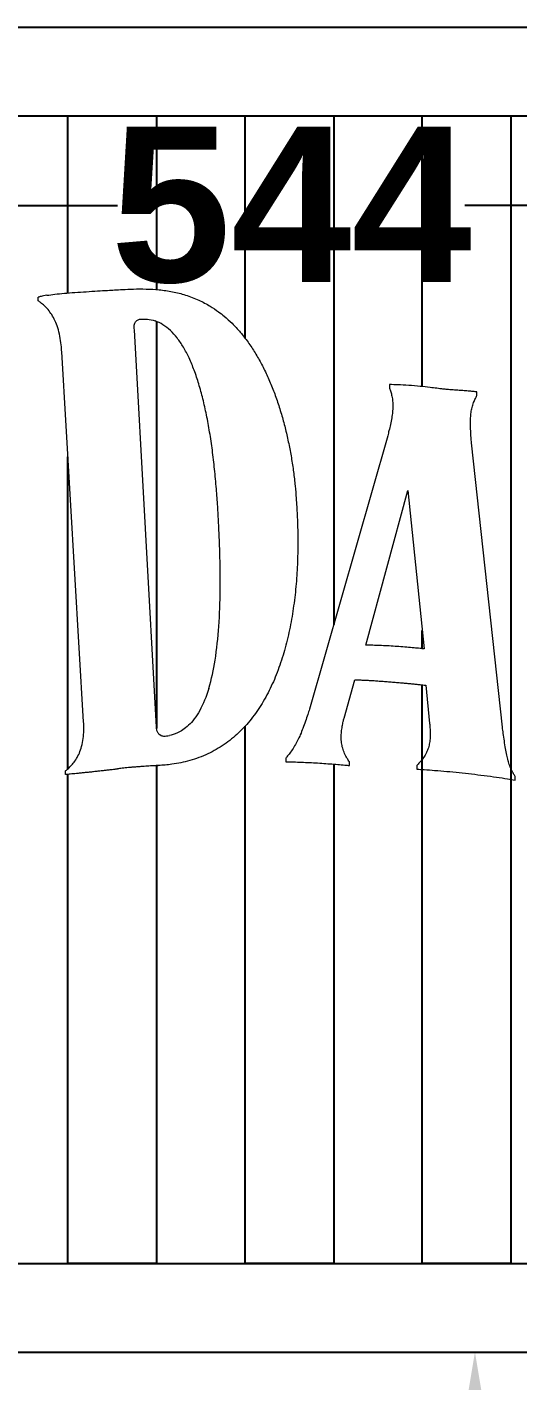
# Model space of a CAD drawing. Header units: centimetres. Extents: x 2 to 137806, y -77553 to 10.
# Drawn here: x 135414.8 to 135525.7, y -75675.3 to -75369.8 of the extents above; entities that cross this region are included whole.
import ezdxf

# ---------------------------------------------------------------- set-up
doc = ezdxf.new("R2010")
doc.units = ezdxf.units.CM
doc.header["$LTSCALE"] = 40
doc.header["$MEASUREMENT"] = 0
doc.layers.add('PDF5_Geometry', color=7, linetype='Continuous')
doc.layers.add('WALL', color=7, linetype='Continuous')
doc.layers.add('PDF5_Solid Fills', color=250, linetype='Continuous', true_color=0x282828)
doc.styles.get("Standard").update_dxf_attribs({"font": 'arialbd.ttf'})
doc.dimstyles.get("Standard").update_dxf_attribs({"dimtxt": 35, "dimasz": 10, "dimexe": 0.18, "dimexo": 0.0625, "dimgap": 0.09, "dimtad": 0, "dimtih": 1, "dimtoh": 1, "dimdec": 0, "dimzin": 0, "dimdsep": 46, "dimtxsty": 'Standard', "dimcen": 0.09, "dimadec": 0, "dimazin": 0, "dimtfac": 1, "dimtdec": 0, "dimtofl": 0, "dimtmove": 0, "dimatfit": 3, "dimfxl": 1, "dimtolj": 1, "dimtzin": 0, "dimarcsym": 0})

# ---------------------------------------------------------------- blocks, each defined once
blk = doc.blocks.new('logo')
at = {"layer": 'PDF5_Solid Fills', "true_color": 0xffffff}
h = blk.add_hatch(color=7, dxfattribs=at)
h.paths.add_polyline_path([(138723.57, -74686.97, 0.000395), (138724.92, -74686.89)], flags=0)
h.paths.add_polyline_path([(138723.57, -74686.97, 0.000054), (138721.62, -74687.09)], flags=0)
h.paths.add_polyline_path([(138721.62, -74687.09, 0.001044), (138719.38, -74687.23)], flags=0)
h.paths.add_polyline_path([(138719.38, -74687.23, 0.002134), (138717.19, -74687.38)], flags=0)
h.paths.add_polyline_path([(138717.19, -74687.38, 0.003625), (138715.13, -74687.55)], flags=0)
h.paths.add_polyline_path([(138715.13, -74687.55, 0.005996), (138713.28, -74687.73)], flags=0)
h.paths.add_polyline_path([(138713.28, -74687.73, 0.010396), (138711.7, -74687.94)], flags=0)
h.paths.add_polyline_path([(138710.02, -74688.31), (138710.02, -74689.02)], flags=0)
h.paths.add_polyline_path([(138710.52, -74689.37, 0.010631), (138710.02, -74689.02)], flags=0)
h.paths.add_polyline_path([(138711.21, -74689.94, 0.026785), (138710.52, -74689.37)], flags=0)
h.paths.add_polyline_path([(138711.96, -74690.73, 0.031703), (138711.21, -74689.94)], flags=0)
h.paths.add_polyline_path([(138712.67, -74691.7, 0.03357), (138711.96, -74690.73)], flags=0)
h.paths.add_polyline_path([(138713.3, -74692.86, 0.033156), (138712.67, -74691.7)], flags=0)
h.paths.add_polyline_path([(138713.84, -74694.26, 0.030892), (138713.3, -74692.86)], flags=0)
h.paths.add_polyline_path([(138714.26, -74695.91, 0.027576), (138713.84, -74694.26)], flags=0)
h.paths.add_polyline_path([(138714.52, -74697.6, 0.024117), (138714.26, -74695.91)], flags=0)
h.paths.add_polyline_path([(138714.63, -74698.95, 0.010575), (138714.52, -74697.6)], flags=0)
h.paths.add_polyline_path([(138714.63, -74698.95), (138718.89, -74770.97)], flags=0)
h.paths.add_polyline_path([(138718.93, -74772.24, 0.013054), (138718.89, -74770.97)], flags=0)
h.paths.add_polyline_path([(138718.85, -74773.84, 0.028695), (138718.93, -74772.24)], flags=0)
h.paths.add_polyline_path([(138718.58, -74775.42, 0.031988), (138718.85, -74773.84)], flags=0)
h.paths.add_polyline_path([(138718.17, -74776.77, 0.03443), (138718.58, -74775.42)], flags=0)
h.paths.add_polyline_path([(138717.64, -74777.9, 0.034893), (138718.17, -74776.77)], flags=0)
h.paths.add_polyline_path([(138717.02, -74778.84, 0.033321), (138717.64, -74777.9)], flags=0)
h.paths.add_polyline_path([(138716.36, -74779.62, 0.029834), (138717.02, -74778.84)], flags=0)
h.paths.add_polyline_path([(138715.76, -74780.2, 0.023352), (138716.36, -74779.62)], flags=0)
h.paths.add_polyline_path([(138715.34, -74780.55, 0.008146), (138715.76, -74780.2)], flags=0)
h.paths.add_polyline_path([(138715.34, -74780.55), (138715.34, -74781.26)], flags=0)
h.paths.add_polyline_path([(138715.34, -74781.26, 0.000078), (138715.53, -74781.24)], flags=0)
h.paths.add_polyline_path([(138715.53, -74781.24, 0.000247), (138715.84, -74781.21)], flags=0)
h.paths.add_polyline_path([(138715.84, -74781.21, 0.000203), (138716.28, -74781.17)], flags=0)
h.paths.add_polyline_path([(138716.28, -74781.17, 0.000153), (138716.84, -74781.11)], flags=0)
h.paths.add_polyline_path([(138716.84, -74781.11, 0.000225), (138717.48, -74781.05)], flags=0)
h.paths.add_polyline_path([(138717.48, -74781.05, 0.000251), (138718.2, -74780.98)], flags=0)
h.paths.add_polyline_path([(138718.2, -74780.98, 0.000394), (138718.98, -74780.9)], flags=0)
h.paths.add_polyline_path([(138718.98, -74780.9, 0.000346), (138719.79, -74780.82)], flags=0)
h.paths.add_polyline_path([(138719.79, -74780.82, 0.000429), (138720.62, -74780.73)], flags=0)
h.paths.add_polyline_path([(138720.62, -74780.73, 0.000561), (138721.46, -74780.64)], flags=0)
h.paths.add_polyline_path([(138721.46, -74780.64, 0.000657), (138722.28, -74780.55)], flags=0)
h.paths.add_polyline_path([(138722.28, -74780.55, 0.000867), (138723.06, -74780.47)], flags=0)
h.paths.add_polyline_path([(138723.06, -74780.47, 0.001181), (138723.8, -74780.38)], flags=0)
h.paths.add_polyline_path([(138723.8, -74780.38, 0.001575), (138724.46, -74780.3)], flags=0)
h.paths.add_polyline_path([(138724.46, -74780.3, 0.002417), (138724.96, -74780.24)], flags=0)
h.paths.add_polyline_path([(138724.96, -74780.24, 0.001787), (138725.28, -74780.19)], flags=0)
h.paths.add_polyline_path([(138725.51, -74780.15, 0.006473), (138725.28, -74780.19)], flags=0)
h.paths.add_polyline_path([(138725.89, -74780.09, 0.008119), (138725.51, -74780.15)], flags=0)
h.paths.add_polyline_path([(138726.4, -74780.03, 0.005083), (138725.89, -74780.09)], flags=0)
h.paths.add_polyline_path([(138726.99, -74779.97, 0.003434), (138726.4, -74780.03)], flags=0)
h.paths.add_polyline_path([(138727.62, -74779.9, 0.002476), (138726.99, -74779.97)], flags=0)
h.paths.add_polyline_path([(138728.29, -74779.84, 0.001874), (138727.62, -74779.9)], flags=0)
h.paths.add_polyline_path([(138728.99, -74779.79, 0.00149), (138728.29, -74779.84)], flags=0)
h.paths.add_polyline_path([(138729.68, -74779.73, 0.00112), (138728.99, -74779.79)], flags=0)
h.paths.add_polyline_path([(138730.36, -74779.68, 0.000936), (138729.68, -74779.73)], flags=0)
h.paths.add_polyline_path([(138731.01, -74779.64, 0.000785), (138730.36, -74779.68)], flags=0)
h.paths.add_polyline_path([(138731.62, -74779.6, 0.000688), (138731.01, -74779.64)], flags=0)
h.paths.add_polyline_path([(138732.17, -74779.56, 0.000501), (138731.62, -74779.6)], flags=0)
h.paths.add_polyline_path([(138732.64, -74779.53, 0.000444), (138732.17, -74779.56)], flags=0)
h.paths.add_polyline_path([(138733.01, -74779.51, 0.000535), (138732.64, -74779.53)], flags=0)
h.paths.add_polyline_path([(138733.28, -74779.49, 0.00037), (138733.01, -74779.51)], flags=0)
h.paths.add_polyline_path([(138733.44, -74779.48, 0.018028), (138736.1, -74779.25)], flags=0)
h.paths.add_polyline_path([(138736.1, -74779.25, 0.038824), (138739.55, -74778.53)], flags=0)
h.paths.add_polyline_path([(138739.55, -74778.53, 0.041005), (138743.11, -74777.21)], flags=0)
h.paths.add_polyline_path([(138743.11, -74777.21, 0.040933), (138746.28, -74775.39)], flags=0)
h.paths.add_polyline_path([(138746.28, -74775.39, 0.038865), (138749.08, -74773.12)], flags=0)
h.paths.add_polyline_path([(138749.08, -74773.12, 0.035376), (138751.53, -74770.45)], flags=0)
h.paths.add_polyline_path([(138751.53, -74770.45, 0.031202), (138753.65, -74767.41)], flags=0)
h.paths.add_polyline_path([(138753.65, -74767.41, 0.02699), (138755.45, -74764.06)], flags=0)
h.paths.add_polyline_path([(138755.45, -74764.06, 0.023183), (138756.94, -74760.43)], flags=0)
h.paths.add_polyline_path([(138756.94, -74760.43, 0.019946), (138758.16, -74756.58)], flags=0)
h.paths.add_polyline_path([(138758.16, -74756.58, 0.017248), (138759.11, -74752.55)], flags=0)
h.paths.add_polyline_path([(138759.11, -74752.55, 0.015013), (138759.81, -74748.38)], flags=0)
h.paths.add_polyline_path([(138759.81, -74748.38, 0.013213), (138760.29, -74744.12)], flags=0)
h.paths.add_polyline_path([(138760.29, -74744.12, 0.011739), (138760.55, -74739.8)], flags=0)
h.paths.add_polyline_path([(138760.55, -74739.8, 0.01067), (138760.62, -74735.49)], flags=0)
h.paths.add_polyline_path([(138760.62, -74735.49, 0.009662), (138760.54, -74731.74)], flags=0)
h.paths.add_polyline_path([(138760.54, -74731.74, 0.004497), (138760.4, -74729.11)], flags=0)
h.paths.add_polyline_path([(138760.4, -74729.11, 0.004101), (138760.3, -74727.43)], flags=0)
h.paths.add_polyline_path([(138760.3, -74727.43, 0.008138), (138760.1, -74725.06)], flags=0)
h.paths.add_polyline_path([(138760.1, -74725.06, 0.008398), (138759.78, -74722.32)], flags=0)
h.paths.add_polyline_path([(138759.78, -74722.32, 0.008577), (138759.36, -74719.56)], flags=0)
h.paths.add_polyline_path([(138759.36, -74719.56, 0.008954), (138758.84, -74716.81)], flags=0)
h.paths.add_polyline_path([(138758.84, -74716.81, 0.00954), (138758.23, -74714.08)], flags=0)
h.paths.add_polyline_path([(138758.23, -74714.08, 0.01014), (138757.51, -74711.39)], flags=0)
h.paths.add_polyline_path([(138757.51, -74711.39, 0.010965), (138756.68, -74708.75)], flags=0)
h.paths.add_polyline_path([(138756.68, -74708.75, 0.01191), (138755.75, -74706.19)], flags=0)
h.paths.add_polyline_path([(138755.75, -74706.19, 0.013124), (138754.71, -74703.73)], flags=0)
h.paths.add_polyline_path([(138754.71, -74703.73, 0.014566), (138753.56, -74701.37)], flags=0)
h.paths.add_polyline_path([(138753.56, -74701.37, 0.016268), (138752.3, -74699.14)], flags=0)
h.paths.add_polyline_path([(138752.3, -74699.14, 0.018154), (138750.92, -74697.05)], flags=0)
h.paths.add_polyline_path([(138750.92, -74697.05, 0.020378), (138749.42, -74695.13)], flags=0)
h.paths.add_polyline_path([(138749.42, -74695.13, 0.022806), (138747.8, -74693.38)], flags=0)
h.paths.add_polyline_path([(138747.8, -74693.38, 0.024956), (138746.29, -74692.02)], flags=0)
h.paths.add_polyline_path([(138746.29, -74692.02, 0.013225), (138745.15, -74691.14)], flags=0)
h.paths.add_polyline_path([(138745.15, -74691.14, 0.016765), (138743.56, -74690.07)], flags=0)
h.paths.add_polyline_path([(138743.56, -74690.07, 0.033571), (138741.32, -74688.88)], flags=0)
h.paths.add_polyline_path([(138741.32, -74688.88, 0.031946), (138738.75, -74687.88)], flags=0)
h.paths.add_polyline_path([(138738.75, -74687.88, 0.028451), (138736.18, -74687.23)], flags=0)
h.paths.add_polyline_path([(138736.18, -74687.23, 0.023638), (138733.62, -74686.87)], flags=0)
h.paths.add_polyline_path([(138733.62, -74686.87, 0.018196), (138731.08, -74686.72)], flags=0)
h.paths.add_polyline_path([(138731.08, -74686.72, 0.012499), (138728.58, -74686.72)], flags=0)
h.paths.add_polyline_path([(138728.58, -74686.72, 0.00632), (138726.43, -74686.8)], flags=0)
h.paths.add_polyline_path([(138726.43, -74686.8, 0.000534), (138724.92, -74686.89)], flags=0)
h.paths.add_polyline_path([(138745.29, -74734.5, 0.00211), (138745.15, -74731.59)], flags=0)
h.paths.add_polyline_path([(138745.45, -74738.98, 0.004691), (138745.29, -74734.5)], flags=0)
h.paths.add_polyline_path([(138745.51, -74745.29, 0.008688), (138745.45, -74738.98)], flags=0)
h.paths.add_polyline_path([(138745.23, -74752.4, 0.015658), (138745.51, -74745.29)], flags=0)
h.paths.add_polyline_path([(138744.5, -74758.99, 0.02239), (138745.23, -74752.4)], flags=0)
h.paths.add_polyline_path([(138743.27, -74764.48, 0.033596), (138744.5, -74758.99)], flags=0)
h.paths.add_polyline_path([(138734.5, -74773.81, 0.026325), (138735.59, -74773.66)], flags=0)
h.paths.add_polyline_path([(138733.08, -74772.03), (138728.83, -74694.69)], flags=0)
h.paths.add_polyline_path([(138728.73, -74694.08, 0.042067), (138728.83, -74694.69)], flags=0)
h.paths.add_polyline_path([(138728.84, -74693.39, 0.115092), (138728.73, -74694.08)], flags=0)
h.paths.add_polyline_path([(138734.35, -74693.67, 0.057547), (138732.8, -74692.93)], flags=0)
h.paths.add_polyline_path([(138735.79, -74694.78, 0.049124), (138734.35, -74693.67)], flags=0)
h.paths.add_polyline_path([(138737.11, -74696.24, 0.039514), (138735.79, -74694.78)], flags=0)
h.paths.add_polyline_path([(138738.32, -74698.03, 0.031124), (138737.11, -74696.24)], flags=0)
h.paths.add_polyline_path([(138739.43, -74700.14, 0.024577), (138738.32, -74698.03)], flags=0)
h.paths.add_polyline_path([(138740.43, -74702.53, 0.019502), (138739.43, -74700.14)], flags=0)
h.paths.add_polyline_path([(138741.32, -74705.19, 0.015888), (138740.43, -74702.53)], flags=0)
h.paths.add_polyline_path([(138742.12, -74708.1, 0.012893), (138741.32, -74705.19)], flags=0)
h.paths.add_polyline_path([(138742.83, -74711.23, 0.010816), (138742.12, -74708.1)], flags=0)
h.paths.add_polyline_path([(138743.44, -74714.57, 0.00912), (138742.83, -74711.23)], flags=0)
h.paths.add_polyline_path([(138743.97, -74718.1, 0.007898), (138743.44, -74714.57)], flags=0)
h.paths.add_polyline_path([(138744.4, -74721.78, 0.006891), (138743.97, -74718.1)], flags=0)
h.paths.add_polyline_path([(138744.76, -74725.62, 0.005998), (138744.4, -74721.78)], flags=0)
h.paths.add_polyline_path([(138745.01, -74729.07, 0.005307), (138744.76, -74725.62)], flags=0)
h.paths.add_polyline_path([(138745.15, -74731.59, 0.002409), (138745.01, -74729.07)], flags=0)
at = {"layer": 'PDF5_Geometry', "lineweight": 5}
for points in [[(138711.7, -74687.94, -0.010396), (138713.28, -74687.73, -0.005996), (138715.13, -74687.55, -0.003625), (138717.19, -74687.38, -0.002134), (138719.38, -74687.23, -0.001044), (138721.62, -74687.09, -0.000054), (138723.57, -74686.97, 0.000395), (138724.92, -74686.89, -0.000534), (138726.43, -74686.8, -0.00632), (138728.58, -74686.72, -0.012499), (138731.08, -74686.72, -0.018196), (138733.62, -74686.87, -0.023638), (138736.18, -74687.23, -0.028451), (138738.75, -74687.88, -0.031946), (138741.32, -74688.88, -0.033571), (138743.56, -74690.07, -0.016765), (138745.15, -74691.14, -0.013225), (138746.29, -74692.02, -0.024956), (138747.8, -74693.38, -0.022806), (138749.42, -74695.13, -0.020378), (138750.92, -74697.05, -0.018154), (138752.3, -74699.14, -0.016268), (138753.56, -74701.37, -0.014566), (138754.71, -74703.73, -0.013124), (138755.75, -74706.19, -0.01191), (138756.68, -74708.75, -0.010965), (138757.51, -74711.39, -0.01014), (138758.23, -74714.08, -0.00954), (138758.84, -74716.81, -0.008954), (138759.36, -74719.56, -0.008577), (138759.78, -74722.32, -0.008398), (138760.1, -74725.06, -0.008138), (138760.3, -74727.43, -0.004101), (138760.4, -74729.11, -0.004497), (138760.54, -74731.74, -0.009662), (138760.62, -74735.49, -0.01067), (138760.55, -74739.8, -0.011739), (138760.29, -74744.12, -0.013213), (138759.81, -74748.38, -0.015013), (138759.11, -74752.55, -0.017248), (138758.16, -74756.58, -0.019946), (138756.94, -74760.43, -0.023183), (138755.45, -74764.06, -0.02699), (138753.65, -74767.41, -0.031202), (138751.53, -74770.45, -0.035376), (138749.08, -74773.12, -0.038865), (138746.28, -74775.39, -0.040933), (138743.11, -74777.21, -0.041005), (138739.55, -74778.53, -0.038824), (138736.1, -74779.25, -0.018028), (138733.44, -74779.48, 0.00037), (138733.01, -74779.51, 0.000535), (138732.64, -74779.53, 0.000444), (138732.17, -74779.56, 0.000501), (138731.62, -74779.6, 0.000688), (138731.01, -74779.64, 0.000785), (138730.36, -74779.68, 0.000936), (138729.68, -74779.73, 0.00112), (138728.99, -74779.79, 0.00149), (138728.29, -74779.84, 0.001874), (138727.62, -74779.9, 0.002476), (138726.99, -74779.97, 0.003434), (138726.4, -74780.03, 0.005083), (138725.89, -74780.09, 0.008119), (138725.51, -74780.15, 0.006473), (138725.28, -74780.19, -0.001787), (138724.96, -74780.24, -0.002417), (138724.46, -74780.3, -0.001575), (138723.8, -74780.38, -0.001181), (138723.06, -74780.47, -0.000867), (138722.28, -74780.55, -0.000657), (138721.46, -74780.64, -0.000561), (138720.62, -74780.73, -0.000429), (138719.79, -74780.82, -0.000346), (138718.98, -74780.9, -0.000394), (138718.2, -74780.98, -0.000251), (138717.48, -74781.05, -0.000225), (138716.84, -74781.11, -0.000153), (138716.28, -74781.17, -0.000203), (138715.84, -74781.21, -0.000247), (138715.53, -74781.24, -0.000078), (138715.34, -74781.26), (138715.34, -74780.55, 0.008146), (138715.76, -74780.2, 0.023352), (138716.36, -74779.62, 0.029834), (138717.02, -74778.84, 0.033321), (138717.64, -74777.9, 0.034893), (138718.17, -74776.77, 0.03443), (138718.58, -74775.42, 0.031988), (138718.85, -74773.84, 0.028695), (138718.93, -74772.24, 0.013054), (138718.89, -74770.97), (138714.63, -74698.95, 0.010575), (138714.52, -74697.6, 0.024117), (138714.26, -74695.91, 0.027576), (138713.84, -74694.26, 0.030892), (138713.3, -74692.86, 0.033156), (138712.67, -74691.7, 0.03357), (138711.96, -74690.73, 0.031703), (138711.21, -74689.94, 0.026785), (138710.52, -74689.37, 0.010631), (138710.02, -74689.02), (138710.02, -74688.31)], [(138733.08, -74772.03), (138728.83, -74694.69, -0.042067), (138728.73, -74694.08, -0.115092), (138728.84, -74693.39)], [(138743.27, -74764.48, 0.033596), (138744.5, -74758.99, 0.02239), (138745.23, -74752.4, 0.015658), (138745.51, -74745.29, 0.008688), (138745.45, -74738.98, 0.004691), (138745.29, -74734.5, 0.00211), (138745.15, -74731.59, 0.002409), (138745.01, -74729.07, 0.005307), (138744.76, -74725.62, 0.005998), (138744.4, -74721.78, 0.006891), (138743.97, -74718.1, 0.007898), (138743.44, -74714.57, 0.00912), (138742.83, -74711.23, 0.010816), (138742.12, -74708.1, 0.012893), (138741.32, -74705.19, 0.015888), (138740.43, -74702.53, 0.019502), (138739.43, -74700.14, 0.024577), (138738.32, -74698.03, 0.031124), (138737.11, -74696.24, 0.039514), (138735.79, -74694.78, 0.049124), (138734.35, -74693.67, 0.057547), (138732.8, -74692.93)]]:
    blk.add_lwpolyline(points, format="xyb", dxfattribs=at)
for points in [[(138778.95, -74707.58, -0.028411), (138779.1, -74708.58, -0.026824), (138779.14, -74709.6, -0.022343), (138779.07, -74710.67, -0.016545), (138778.91, -74711.81, -0.011031), (138778.66, -74713.08, -0.006083), (138778.38, -74714.31, -0.001451), (138778.14, -74715.27), (138762.88, -74768.49, -0.002157), (138762.56, -74769.53, -0.005838), (138762.11, -74770.87, -0.008652), (138761.61, -74772.25, -0.011705), (138761.11, -74773.5, -0.014679), (138760.57, -74774.63, -0.016857), (138760, -74775.67, -0.017848), (138759.37, -74776.65, -0.017001), (138758.75, -74777.48, -0.007948), (138758.27, -74778.07), (138758.27, -74778.78, -0.002644), (138759.2, -74778.78, -0.004546), (138760.53, -74778.81, -0.003758), (138762.1, -74778.87, -0.003135), (138763.68, -74778.95, -0.002613), (138765.28, -74779.05, -0.002137), (138766.87, -74779.16, -0.001726), (138768.43, -74779.29, -0.001379), (138769.76, -74779.4, -0.000491), (138770.69, -74779.48), (138770.69, -74778.78, -0.017831), (138770.23, -74778.11, -0.037602), (138769.74, -74777.18, -0.03822), (138769.36, -74776.11, -0.035787), (138769.14, -74775.05, -0.031161), (138769.08, -74773.99, -0.025281), (138769.13, -74772.92, -0.019203), (138769.28, -74771.86, -0.012798), (138769.47, -74770.93, -0.003928), (138769.63, -74770.26), (138771.75, -74762.81, -0.003237), (138772.11, -74762.81, -0.004518), (138772.69, -74762.83, -0.003177), (138773.46, -74762.86, -0.002279), (138774.31, -74762.9, -0.00175), (138775.24, -74762.95, -0.001435), (138776.22, -74763.02, -0.001214), (138777.24, -74763.09, -0.001149), (138778.28, -74763.17, -0.001099), (138779.33, -74763.25, -0.001103), (138780.36, -74763.34, -0.001116), (138781.37, -74763.43, -0.001146), (138782.32, -74763.51, -0.001337), (138783.22, -74763.6, -0.001775), (138784.03, -74763.69, -0.002289), (138784.74, -74763.77, -0.003328), (138785.27, -74763.83, -0.002393), (138785.59, -74763.87), (138786.3, -74771.32, -0.005367), (138786.37, -74772.13, -0.01589), (138786.42, -74773.18, -0.023141), (138786.38, -74774.29, -0.030108), (138786.24, -74775.31, -0.035362), (138785.97, -74776.28, -0.036712), (138785.56, -74777.21, -0.033986), (138785, -74778.11, -0.028388), (138784.36, -74778.91, -0.011725), (138783.82, -74779.48), (138783.82, -74780.19, -0.001554), (138785.24, -74780.28, -0.003114), (138787.28, -74780.43, -0.003121), (138789.65, -74780.63, -0.003141), (138792.05, -74780.86, -0.003198), (138794.48, -74781.13, -0.003289), (138796.92, -74781.43, -0.003449), (138799.35, -74781.76, -0.003636), (138801.47, -74782.08, -0.001905), (138802.97, -74782.32), (138802.97, -74781.61, -0.010484), (138802.66, -74781.11, -0.024098), (138802.28, -74780.39, -0.023747), (138801.91, -74779.52, -0.020076), (138801.6, -74778.55, -0.015), (138801.34, -74777.45, -0.010207), (138801.1, -74776.19, -0.005898), (138800.86, -74774.71, -0.002828), (138800.65, -74773.23, -0.000418), (138800.49, -74772.03), (138794.46, -74716.69, -0.001506), (138794.38, -74715.65, -0.005426), (138794.3, -74714.34, -0.009937), (138794.26, -74713.01, -0.01551), (138794.29, -74711.82, -0.021401), (138794.39, -74710.76, -0.026523), (138794.58, -74709.77, -0.028891), (138794.87, -74708.84, -0.02708), (138795.22, -74708.04, -0.011948), (138795.52, -74707.46), (138795.52, -74706.75, 0.002263), (138794.79, -74706.68, 0.003823), (138793.83, -74706.59, 0.002698), (138792.8, -74706.5, 0.001185), (138791.83, -74706.43, -0.000602), (138790.89, -74706.37, -0.002636), (138789.99, -74706.29, -0.004565), (138789.09, -74706.21, -0.006263), (138788.3, -74706.12, -0.003677), (138787.72, -74706.04, 0.000278), (138786.39, -74705.88, 0.004488), (138784.49, -74705.66, 0.008559), (138782.22, -74705.47, 0.011215), (138780.11, -74705.36, 0.006229), (138778.49, -74705.33), (138778.49, -74706.04, -0.011549), (138778.72, -74706.7, -0.026407)], [(138773.88, -74756.07), (138782.04, -74725.91), (138785.24, -74756.78, 0.001685), (138784.46, -74756.7, 0.002904), (138783.28, -74756.58, 0.00266), (138781.83, -74756.46, 0.002576), (138780.32, -74756.34, 0.002697), (138778.8, -74756.24, 0.003102), (138777.29, -74756.16, 0.003766), (138775.84, -74756.1, 0.004783), (138774.66, -74756.08, 0.003071)]]:
    blk.add_lwpolyline(points, format="xyb", close=True, dxfattribs=at)
blk.add_arc((138733.61, -74763.37), 10.47, 274.8866, 280.9184, dxfattribs=at)
for points in [[(138710.61, -74688.15), (138710.35, -74688.21), (138710.15, -74688.26), (138710.02, -74688.31)], [(138710.61, -74688.15), (138710.35, -74688.21), (138710.15, -74688.26), (138710.02, -74688.31)], [(138711.7, -74687.94), (138711.23, -74688.01), (138710.86, -74688.08), (138710.61, -74688.15)], [(138711.7, -74687.94), (138711.23, -74688.01), (138710.86, -74688.08), (138710.61, -74688.15)], [(138728.84, -74693.39), (138728.93, -74693.17), (138729.06, -74693), (138729.23, -74692.86)], [(138728.84, -74693.39), (138728.93, -74693.17), (138729.06, -74693), (138729.23, -74692.86)], [(138729.23, -74692.86), (138729.41, -74692.73), (138729.59, -74692.65), (138729.77, -74692.61)], [(138729.23, -74692.86), (138729.41, -74692.73), (138729.59, -74692.65), (138729.77, -74692.61)], [(138729.77, -74692.61), (138729.95, -74692.58), (138730.11, -74692.56), (138730.24, -74692.56)], [(138729.77, -74692.61), (138729.95, -74692.58), (138730.11, -74692.56), (138730.24, -74692.56)], [(138730.24, -74692.56), (138730.54, -74692.55), (138730.91, -74692.56), (138731.34, -74692.6)], [(138730.24, -74692.56), (138730.54, -74692.55), (138730.91, -74692.56), (138731.34, -74692.6)], [(138731.34, -74692.6), (138731.78, -74692.64), (138732.26, -74692.75), (138732.8, -74692.93)], [(138731.34, -74692.6), (138731.78, -74692.64), (138732.26, -74692.75), (138732.8, -74692.93)], [(138743.27, -74764.48), (138742.77, -74766.11), (138742.18, -74767.55), (138741.5, -74768.78)], [(138743.27, -74764.48), (138742.77, -74766.11), (138742.18, -74767.55), (138741.5, -74768.78)], [(138741.5, -74768.78), (138740.82, -74770), (138740.1, -74770.96), (138739.33, -74771.66)], [(138741.5, -74768.78), (138740.82, -74770), (138740.1, -74770.96), (138739.33, -74771.66)], [(138733.13, -74772.51), (138733.1, -74772.32), (138733.08, -74772.17), (138733.08, -74772.03)], [(138733.13, -74772.51), (138733.1, -74772.32), (138733.08, -74772.17), (138733.08, -74772.03)], [(138733.34, -74773.06), (138733.23, -74772.88), (138733.16, -74772.69), (138733.13, -74772.51)], [(138733.34, -74773.06), (138733.23, -74772.88), (138733.16, -74772.69), (138733.13, -74772.51)], [(138733.74, -74773.53), (138733.59, -74773.41), (138733.45, -74773.25), (138733.34, -74773.06)], [(138733.74, -74773.53), (138733.59, -74773.41), (138733.45, -74773.25), (138733.34, -74773.06)], [(138734.17, -74773.76), (138734.04, -74773.73), (138733.9, -74773.65), (138733.74, -74773.53)], [(138734.17, -74773.76), (138734.04, -74773.73), (138733.9, -74773.65), (138733.74, -74773.53)], [(138737.21, -74773.12), (138736.56, -74773.4), (138736.02, -74773.58), (138735.59, -74773.66)], [(138737.21, -74773.12), (138736.56, -74773.4), (138736.02, -74773.58), (138735.59, -74773.66)], [(138739.33, -74771.66), (138738.56, -74772.35), (138737.85, -74772.84), (138737.21, -74773.12)], [(138739.33, -74771.66), (138738.56, -74772.35), (138737.85, -74772.84), (138737.21, -74773.12)], [(138734.5, -74773.81), (138734.41, -74773.81), (138734.3, -74773.79), (138734.17, -74773.76)], [(138734.5, -74773.81), (138734.41, -74773.81), (138734.3, -74773.79), (138734.17, -74773.76)], [(138733.28, -74779.49), (138733.35, -74779.49), (138733.4, -74779.49), (138733.44, -74779.48)], [(138733.28, -74779.49), (138733.35, -74779.49), (138733.4, -74779.49), (138733.44, -74779.48)]]:
    blk.add_open_spline(points, degree=3, dxfattribs=at)
blk = doc.blocks.new('*D192')
at = {"layer": 'Defpoints', "color": 0, "transparency": 16777216}
for p in [(135746.68, -75410), (135202.25, -75509.25), (135746.68, -75542.15)]:
    blk.add_point(p, dxfattribs=at)
at = {"layer": 'WALL', "color": 0, "lineweight": -2, "transparency": 16777216}
for p, q in [((135202.25, -75509.19), (135202.25, -75409.82)), ((135212.25, -75410), (135435.23, -75410)), ((135736.68, -75410), (135513.7, -75410)), ((135746.68, -75542.09), (135746.68, -75409.82))]:
    blk.add_line(p, q, dxfattribs=at)
at = {"layer": 'WALL', "color": 0, "transparency": 16777216}
for points in [[(135212.25, -75408.34), (135212.25, -75411.67), (135202.25, -75410)], [(135736.68, -75408.34), (135736.68, -75411.67), (135746.68, -75410)]]:
    blk.add_solid(points, dxfattribs=at)
at = {"layer": 'WALL', "color": 0, "transparency": 16777216, "insert": (135474.47, -75410), "char_height": 35, "attachment_point": 5}
blk.add_mtext('\\A1;544', dxfattribs=at)
blk = doc.blocks.new('*D240')
at = {"layer": 'Defpoints', "color": 0, "transparency": 16777216}
for p in [(135514.97, -75668.75), (135515.95, -75668.75), (135514.97, -75738.75)]:
    blk.add_point(p, dxfattribs=at)
at = {"layer": 'WALL', "color": 0, "lineweight": -2, "transparency": 16777216}
for p, q in [((135515.03, -75668.75), (135516.13, -75668.75)), ((135515.95, -75678.75), (135515.95, -75685.79)), ((135515.95, -75728.75), (135515.95, -75721.71)), ((135515.03, -75738.75), (135516.13, -75738.75))]:
    blk.add_line(p, q, dxfattribs=at)
at = {"layer": 'WALL', "color": 0, "transparency": 16777216}
for points in [[(135514.28, -75678.75), (135517.62, -75678.75), (135515.95, -75668.75)], [(135514.28, -75728.75), (135517.62, -75728.75), (135515.95, -75738.75)]]:
    blk.add_solid(points, dxfattribs=at)
at = {"layer": 'WALL', "color": 0, "transparency": 16777216, "insert": (135515.95, -75703.75), "char_height": 35, "attachment_point": 5}
blk.add_mtext('\\A1;70', dxfattribs=at)

msp = doc.modelspace()

# ---------------------------------------------------------------- linework, layer by layer
at = {"layer": 'WALL'}
for p, q in [((135024.05, -75369.75), (135924.05, -75369.75)), ((135044.05, -75389.75), (135904.05, -75389.75)), ((135044.05, -75648.75), (135904.05, -75648.75)), ((135024.05, -75668.75), (135924.05, -75668.75))]:
    msp.add_line(p, q, dxfattribs=at)
at = {"layer": 'WALL', "color": 252, "true_color": 0x939598}
for points in [[(135424.05, -75429.77), (135424.05, -75389.75), (135444.05, -75389.75), (135444.05, -75428.99)], [(135464.05, -75439.97), (135464.05, -75389.75), (135484.05, -75389.75), (135484.05, -75504.54)], [(135504.05, -75450.88), (135504.05, -75389.75), (135524.05, -75389.75), (135524.05, -75648.75), (135504.05, -75648.75), (135504.05, -75518.19)], [(135444.05, -75436.2), (135444.05, -75528.04)], [(135424.05, -75537.14), (135424.05, -75466.72)], [(135504.05, -75510.03), (135504.05, -75505.93)], [(135484.05, -75536.09), (135484.05, -75648.75), (135464.05, -75648.75), (135464.05, -75527.52)], [(135444.05, -75536.41), (135444.05, -75648.75), (135424.05, -75648.75), (135424.05, -75538.39)]]:
    msp.add_lwpolyline(points, dxfattribs=at)

# ---------------------------------------------------------------- block references
at = {"layer": 'WALL', "xscale": 1.159002462370972, "yscale": 1.159002462370972, "zscale": 1.159002462370972}
msp.add_blockref('logo', (-25347.95, 11133.22), dxfattribs=at)

# ---------------------------------------------------------------- dimensions: what is measured, and where the dimension line sits
at = {"layer": 'WALL', "color": 1}
dim = msp.add_linear_dim(base=(135746.68, -75410), p1=(135202.25, -75509.25), p2=(135746.68, -75542.15), dimstyle='Standard', dxfattribs=at)
dim.commit()
dim.dimension.update_dxf_attribs({"geometry": '*D192', "text_midpoint": (135474.47, -75410)})
dim = msp.add_linear_dim(base=(135515.95, -75668.75), p1=(135514.97, -75738.75), p2=(135514.97, -75668.75), angle=90, dimstyle='Standard', dxfattribs=at)
dim.commit()
dim.dimension.update_dxf_attribs({"geometry": '*D240', "text_midpoint": (135515.95, -75703.75)})

doc.saveas('drawing.dxf')
